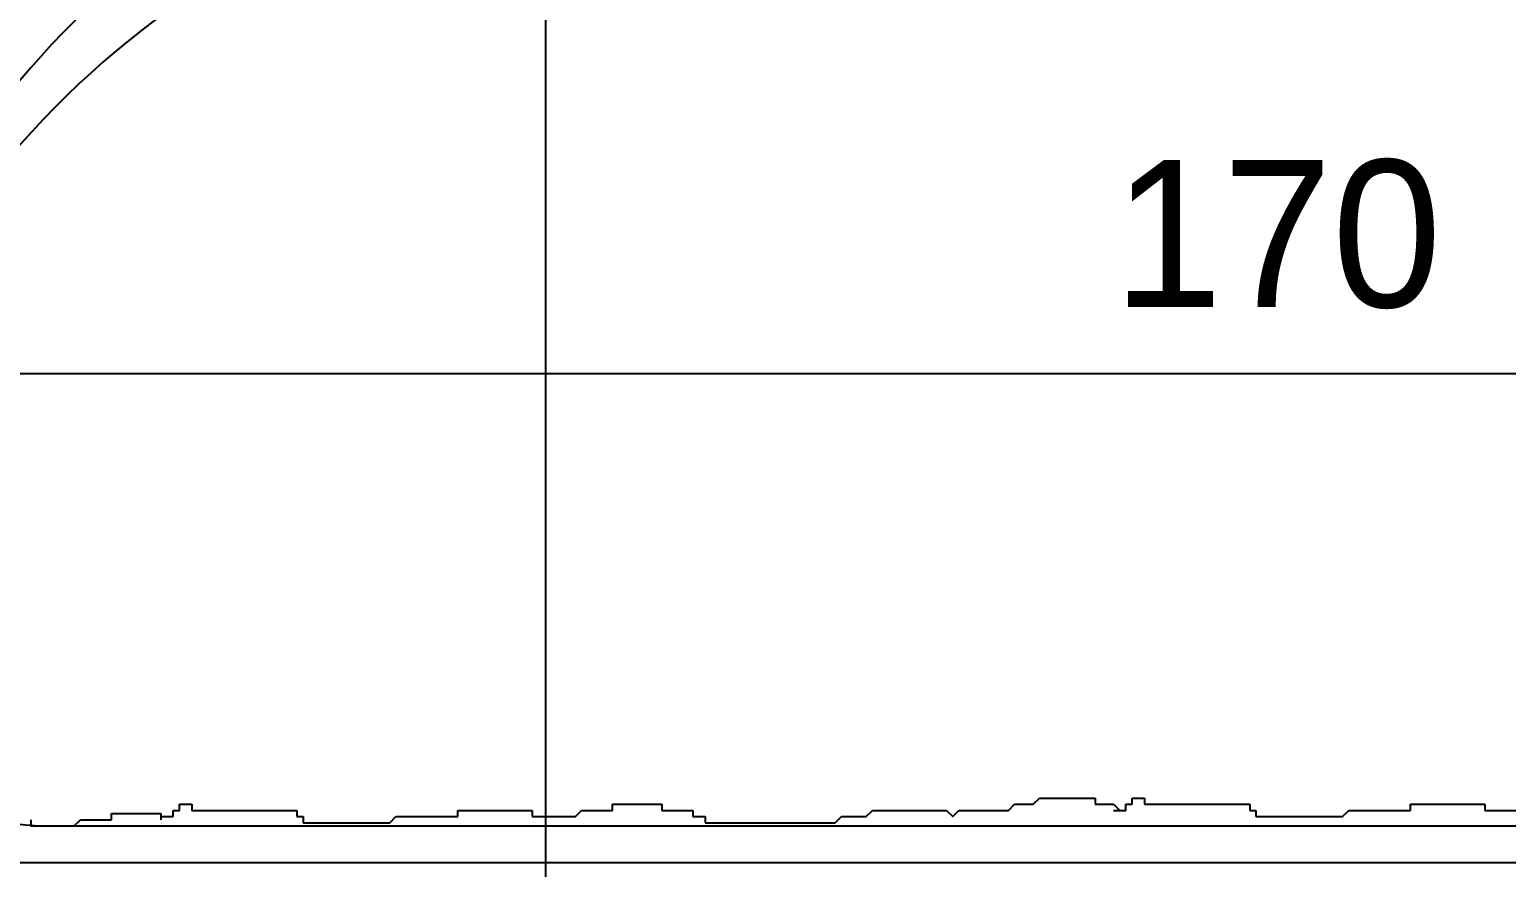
# Model space of a CAD drawing. Extents: x 182769.15 to 182771.38, y 101811.72 to 101812.21.
# Drawn here: x 182769.63894 to 182769.65499, y 101811.92059 to 101811.92969 of the extents above; entities that cross this region are included whole.
import ezdxf

# ---------------------------------------------------------------- set-up
doc = ezdxf.new("R2010")
doc.units = 0
doc.header["$MEASUREMENT"] = 0
doc.layers.add('iç yatay', color=3, linetype='Continuous')
doc.layers.add('tefriş', color=21, linetype='Continuous')
doc.styles.add('İÇ ÖLÇÜ', font='stylu.ttf', dxfattribs={"height": 8})

msp = doc.modelspace()

# ---------------------------------------------------------------- linework, layer by layer
at = {"layer": 'iç yatay'}
for p, q in [((182769.6445438637, 101811.9612237126), (182769.6445438637, 101811.9194237126)), ((182769.6359945448, 101811.9259552045), (182769.6707945448, 101811.9259552045))]:
    msp.add_line(p, q, dxfattribs=at)
at = {"layer": 'tefriş'}
for p, q in [((182769.6405687394, 101811.9212090638), (182769.6405687394, 101811.9212763347)), ((182769.6405687394, 101811.9212763347), (182769.6407031617, 101811.9212763347)), ((182769.6407031617, 101811.9212763347), (182769.6407031617, 101811.9212090638)), ((182769.6452734786, 101811.9212090638), (182769.6452734786, 101811.9212763347)), ((182769.6452734786, 101811.9212763347), (182769.6458111627, 101811.9212763347)), ((182769.6458111627, 101811.9212763347), (182769.6458111627, 101811.9212090638)), ((182769.6495749508, 101811.9212090638), (182769.6496421647, 101811.9212763347)), ((182769.6496421647, 101811.9212763347), (182769.6498437955, 101811.9212763347)), ((182769.6498437955, 101811.9212763347), (182769.649911004, 101811.9213436056)), ((182769.649911004, 101811.9213436056), (182769.6505159019, 101811.9213436056)), ((182769.6505159019, 101811.9213436056), (182769.6505159019, 101811.9212763347)), ((182769.6505159019, 101811.9212763347), (182769.6507175328, 101811.9212763347)), ((182769.6507175328, 101811.9212763347), (182769.6507847412, 101811.9212090638)), ((182769.6508519524, 101811.921276325), (182769.6509191609, 101811.921276325)), ((182769.6508519524, 101811.9212090638), (182769.6508519524, 101811.921276325)), ((182769.6509191609, 101811.9213435959), (182769.6510535832, 101811.9213435959)), ((182769.6509191609, 101811.921276325), (182769.6509191609, 101811.9213435959)), ((182769.6510535832, 101811.9213435959), (182769.6510535832, 101811.921276325)), ((182769.6510535832, 101811.921276325), (182769.6521961598, 101811.921276325)), ((182769.6521961598, 101811.921276325), (182769.6521961598, 101811.9212090638)), ((182769.6539436342, 101811.921276325), (182769.6547501629, 101811.921276325)), ((182769.6539436342, 101811.9212090638), (182769.6539436342, 101811.921276325)), ((182769.6547501629, 101811.921276325), (182769.6547501629, 101811.9212090638)), ((182769.6389556873, 101811.9211081672), (182769.6389556873, 101811.9210409059)), ((182769.6394261628, 101811.9210409059), (182769.6394933713, 101811.9211081672)), ((182769.6394933713, 101811.9211081672), (182769.6398294245, 101811.9211081672)), ((182769.6398294245, 101811.9211754381), (182769.6403671085, 101811.9211754381)), ((182769.6398294245, 101811.9211081672), (182769.6398294245, 101811.9211754381)), ((182769.6403671085, 101811.9211754381), (182769.6403671085, 101811.9211081672)), ((182769.6403671085, 101811.9211418026), (182769.6405015309, 101811.9211418026)), ((182769.6405015309, 101811.9211418026), (182769.6405015309, 101811.9212090638)), ((182769.6405015309, 101811.9212090638), (182769.6405687394, 101811.9212090638)), ((182769.6407031617, 101811.9212090638), (182769.6418457383, 101811.9212090638)), ((182769.6418457383, 101811.9212090638), (182769.6418457383, 101811.9211418026)), ((182769.6418457383, 101811.9211418026), (182769.6419129521, 101811.9211418026)), ((182769.6419129521, 101811.9211418026), (182769.6419129521, 101811.9210745317)), ((182769.6428538978, 101811.9210745317), (182769.6429211117, 101811.9211418026)), ((182769.6429211117, 101811.9211418026), (182769.6435932127, 101811.9211418026)), ((182769.6435932127, 101811.9211418026), (182769.6435932127, 101811.9212090638)), ((182769.6435932127, 101811.9212090638), (182769.6443997414, 101811.9212090638)), ((182769.6443997414, 101811.9212090638), (182769.6443997414, 101811.9211418026)), ((182769.6443997414, 101811.9211418026), (182769.6448702169, 101811.9211418026)), ((182769.6448702169, 101811.9211418026), (182769.6449374254, 101811.9212090638)), ((182769.6449374254, 101811.9212090638), (182769.6452734786, 101811.9212090638)), ((182769.6458111627, 101811.9212090638), (182769.6461472158, 101811.9212090638)), ((182769.6461472158, 101811.9212090638), (182769.6461472158, 101811.9211418026)), ((182769.6461472158, 101811.9211418026), (182769.6462816382, 101811.9211418026)), ((182769.6462816382, 101811.9211418026), (182769.6462816382, 101811.9210745317)), ((182769.6476930594, 101811.9210745317), (182769.6477602679, 101811.9211418026)), ((182769.6477602679, 101811.9211418026), (182769.6480291126, 101811.9211418026)), ((182769.6480291126, 101811.9211418026), (182769.6480963211, 101811.9212090638)), ((182769.6480963211, 101811.9212090638), (182769.6489028498, 101811.9212090638)), ((182769.6489028498, 101811.9212090638), (182769.6489700583, 101811.9211418026)), ((182769.6489700583, 101811.9211418026), (182769.6490372668, 101811.9212090638)), ((182769.6490372668, 101811.9212090638), (182769.6495749508, 101811.9212090638)), ((182769.6507175301, 101811.9212090638), (182769.6508519524, 101811.9212090638)), ((182769.6521961598, 101811.9212090638), (182769.6522633737, 101811.9212090638)), ((182769.6522633737, 101811.9212090638), (182769.6522633737, 101811.9211417929)), ((182769.6522633737, 101811.9211417929), (182769.6532043194, 101811.9211417929)), ((182769.6532043194, 101811.9211417929), (182769.6532715332, 101811.9212090638)), ((182769.6532715332, 101811.9212090638), (182769.6539436342, 101811.9212090638)), ((182769.6547501629, 101811.9212090638), (182769.6552206385, 101811.9212090638)), ((182769.6389556873, 101811.9210409059), (182769.6394261628, 101811.9210409059)), ((182769.6390990784, 101811.9210415858), (182769.6722990784, 101811.9210415858)), ((182769.6419129521, 101811.9210745317), (182769.6428538978, 101811.9210745317)), ((182769.6462816382, 101811.9210745317), (182769.6476930594, 101811.9210745317)), ((182769.6746990784, 101811.9206415858), (182769.6366990784, 101811.9206415858))]:
    msp.add_line(p, q, dxfattribs=at)
for centre, radius, start, end in [((182769.652274623, 101811.9230218125), 0.01540001183752633, 98.77455774741725, 170.2054940289929), ((182769.6454365347, 101811.9236763324), 0.008565944078112222, 90.64325359066613, 166.736697051448), ((182769.6390990784, 101811.9230415858), 0.002, 180, 270)]:
    msp.add_arc(centre, radius, start, end, dxfattribs=at)
at = {"layer": 'tefriş', "color": 8}
msp.add_arc((182769.6462071893, 101811.9219257089), 0.009836941862609753, 89.68015838444956, 157.8057963005695, dxfattribs=at)

# ---------------------------------------------------------------- texts
at = {"layer": 'iç yatay', "color": 11, "style": 'İÇ ÖLÇÜ'}
msp.add_text('170', height=0.0016, dxfattribs=at).set_placement((182769.6507110895, 101811.9266758487))

doc.saveas('drawing.dxf')
